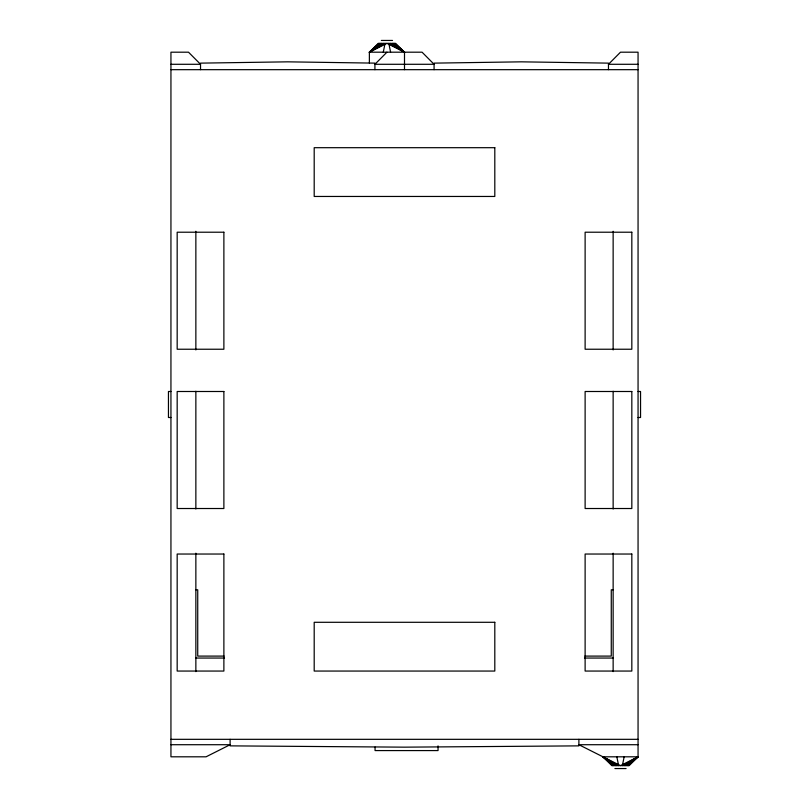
<?xml version="1.0" encoding="UTF-8"?>
<svg xmlns="http://www.w3.org/2000/svg" width="809" height="809" viewBox="0 0 809 809"><rect width="100%" height="100%" fill="white"/><g stroke="black" fill="none" stroke-linecap="round" stroke-linejoin="round"><path stroke-width="1.21" d="M383.274 52.191L385.074 43.383L369.379 52.191L369.379 63.021M624.154 756.809L622.354 765.617L638.058 756.809L638.058 52.191L620.493 52.191L608.469 64.285L638.058 64.285M376.064 46.912L379.087 43.383L369.379 52.191L422.065 52.191L434.079 64.285L374.921 64.285L386.935 52.191M394.782 43.383L404.5 52.191L386.935 43.383L369.379 52.191L378.248 43.383L395.631 43.383L404.5 52.191L404.5 69.675M612.646 765.617L602.927 756.809L638.058 756.809L629.18 765.617L611.806 765.617L602.927 756.809L578.89 744.715L638.058 744.715M628.34 765.617L638.058 756.809L620.493 765.617L602.927 756.809L613.788 765.617M383.294 43.383L369.379 52.191L380.23 43.383M627.197 765.617L638.058 756.809L624.144 765.617M369.379 52.191L381.656 43.383M625.782 765.617L638.058 756.809M381.352 40.45L392.527 40.45M170.942 64.285L200.531 64.285L188.507 52.191L170.942 52.191L170.942 756.809L206.073 756.809L230.11 744.715L170.942 744.715M170.942 69.675L638.058 69.675M170.942 391.495L168.454 391.495L168.454 417.505L170.942 417.505M638.058 391.495L640.546 391.495L640.546 417.505L638.058 417.505M195.859 589.791L197.73 589.791L197.73 656.099L224.113 656.099M613.141 589.791L611.27 589.791L611.27 656.099L584.846 656.099M195.859 658.051L224.508 658.051M584.492 658.051L613.141 658.051M170.942 739.325L638.058 739.325M614.901 768.55L626.085 768.55M615.204 765.617L602.927 756.809L618.632 765.617L616.832 756.809M390.585 43.383L404.5 52.191L393.639 43.383M602.927 756.809L616.842 765.617M392.223 43.383L404.5 52.191L388.805 43.383L390.595 52.191M613.141 231.273L613.141 349.933M613.141 391.243L613.141 509.003M613.141 553.184L613.141 671.612M608.469 69.675L608.469 63.132L521.279 61.838L434.079 63.132L434.079 69.675M578.89 739.325L578.89 745.868L404.5 747.162L230.11 745.868L230.11 739.325M438.043 745.888L438.043 750.58L375.063 750.58L375.063 747.061M374.921 69.675L374.921 63.132L287.721 61.838L200.531 63.132L200.531 69.675M195.859 231.273L195.859 349.933M195.859 391.243L195.859 509.003M195.859 553.184L195.859 671.612M494.805 147.693L314.195 147.693L314.195 196.456L494.805 196.456L494.805 147.693M223.881 232.213L177.171 232.213L177.171 349.235L223.881 349.235L223.881 232.213M631.829 232.213L585.119 232.213L585.119 349.235L631.829 349.235L631.829 232.213M223.881 391.495L177.171 391.495L177.171 508.517L223.881 508.517L223.881 391.495M631.829 391.495L585.119 391.495L585.119 508.517L631.829 508.517L631.829 391.495M223.881 554.034L177.171 554.034L177.171 671.055L223.881 671.055L223.881 554.034M631.829 554.034L585.119 554.034L585.119 671.055L631.829 671.055L631.829 554.034M494.805 622.293L314.195 622.293L314.195 671.055L494.805 671.055L494.805 622.293"/></g></svg>
